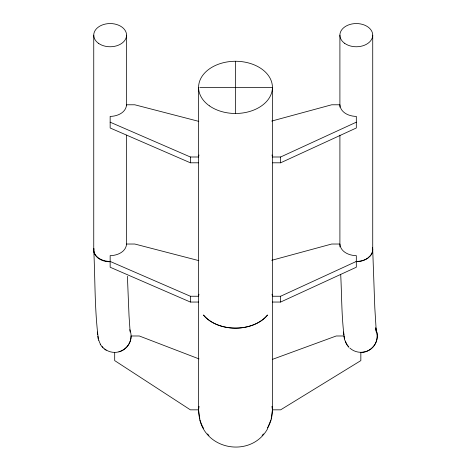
<?xml version="1.0" encoding="UTF-8"?>
<svg xmlns="http://www.w3.org/2000/svg" width="471" height="471" viewBox="0 0 471 471"><rect width="100%" height="100%" fill="white"/><g stroke="black" fill="none" stroke-linecap="round" stroke-linejoin="round"><path stroke-width="0.71" d="M198.744 406.396A36.921 36.903 0 0 0 198.579 409.835L199.834 419.384A36.926 36.926 0 0 1 198.574 409.835L199.027 406.42M271.973 406.42L272.426 409.835L271.166 419.39A36.926 36.926 0 0 0 272.426 409.835A36.921 36.903 0 0 0 272.256 406.396M198.956 154.971L198.574 156.996L190.372 156.996L110.155 122.183M198.956 294.216L198.574 296.247L190.372 296.247L110.155 261.434A16.408 11.604 0 0 1 93.835 248.617M270.902 420.02L267.475 428.292A36.926 36.926 0 0 0 270.984 420.05M267.475 428.981C251.744 457.017 207.776 451.224 199.834 420.073M272.044 154.971L272.426 156.996L280.628 156.996L356.312 122.183M272.426 162.801L280.628 162.801L356.312 127.988L356.312 116.384C349.329 116.402 340.462 112.699 339.903 104.78L331.696 104.78L271.702 121.065M272.044 294.216L272.426 296.247L280.628 296.247L356.312 261.434A16.408 11.604 0 0 0 367.916 258.037L370.524 255.629A16.408 11.604 0 0 0 372.367 247.416M272.426 302.046L280.628 302.046L356.312 267.234L356.312 255.629C349.329 255.647 340.462 251.944 339.903 244.025L331.696 244.025L271.702 260.31M104.692 349.005A16.408 16.408 0 0 0 114.683 352.396C123.467 352.455 131.15 344.766 131.097 335.982L139.304 335.982L199.021 358.908M272.309 359.414L336.229 335.982L343.753 335.982M199.834 87.371L272.426 87.371L272.426 406.332M198.815 121.377L134.771 104.78L126.564 104.78C126.004 112.699 117.144 116.402 110.155 116.384L110.155 127.988L190.372 162.801L198.574 162.801M198.815 260.628L134.771 244.025L126.564 244.025C126.004 251.944 117.144 255.647 110.155 255.629L110.155 267.234L190.372 302.046L198.574 302.046M198.574 409.835L190.372 409.835L114.689 360.603L114.689 352.396M272.426 409.835L280.628 409.835L360.845 360.603L360.845 352.396A16.408 16.408 0 0 0 375.717 329.046A16.408 16.408 0 0 1 365.09 351.837C359.75 353.132 353.845 351.825 349.806 348.022M106.175 350.259L102.778 347.651L100.176 344.254M348.805 347.021L346.632 344.189A16.408 16.408 0 0 0 348.752 347.074M345.267 340.892L346.362 343.53M93.753 249.895C95.266 280.004 94.494 310.383 98.539 340.292M340.686 274.275C341.881 296.271 341.41 318.478 344.701 340.292M97.326 332.026L97.662 334.722M97.874 336.212L98.215 338.955M376.005 329.824L375.758 327.822L376.305 332.008L374.804 307.728L372.72 249.76M343.489 332.014L343.824 334.722M344.036 336.206L344.378 338.949M130.137 332.02L129.03 315.782L127.406 276.312M372.726 35.154L372.726 249.83M339.903 35.154L339.903 107.205M339.903 135.142L339.903 246.928M280.628 156.996L280.628 162.801M280.628 296.247L280.628 302.046M267.475 315.081L267.475 315.105A36.926 26.111 0 0 1 203.525 315.105L203.525 315.081M235.5 61.265L235.5 113.482M198.574 87.371L198.574 406.332M190.372 156.996L190.372 162.801M190.372 296.247L190.372 302.046M126.564 35.154L126.564 105.734M126.564 135.142L126.564 244.685M93.747 35.154L93.747 249.83M267.475 315.081A36.926 26.076 0 0 1 203.525 315.081M129.843 329.706A16.408 16.408 0 0 1 118.933 351.837M103.084 347.586A16.408 16.408 0 0 1 102.113 346.532M100.476 344.189A16.408 16.408 0 0 1 98.833 340.233M109.92 261.77A16.408 11.934 -1.8 0 1 93.864 248.647M346.291 343.565A16.408 16.408 0 0 1 345.19 340.916M372.408 247.287A16.408 11.899 -1.8 0 1 370.4 255.724L367.745 258.196A16.408 11.899 -1.8 0 1 356.076 261.735M263.483 433.926A36.926 36.926 0 0 1 262.088 435.451M208.912 435.451A36.926 36.926 0 0 1 207.517 433.926M203.525 428.292A36.926 36.926 0 0 1 200.016 420.05M209.389 105.834A36.926 26.111 0 0 0 271.166 94.129A36.926 26.111 0 0 0 225.945 62.154A36.926 26.111 0 0 0 209.389 105.834M344.707 43.361A16.408 11.604 0 0 0 372.167 38.157A16.408 11.604 0 0 0 352.067 23.944A16.408 11.604 0 0 0 344.707 43.361M98.551 43.361A16.408 11.604 0 0 0 126.004 38.157A16.408 11.604 0 0 0 105.91 23.944A16.408 11.604 0 0 0 98.551 43.361"/></g></svg>
